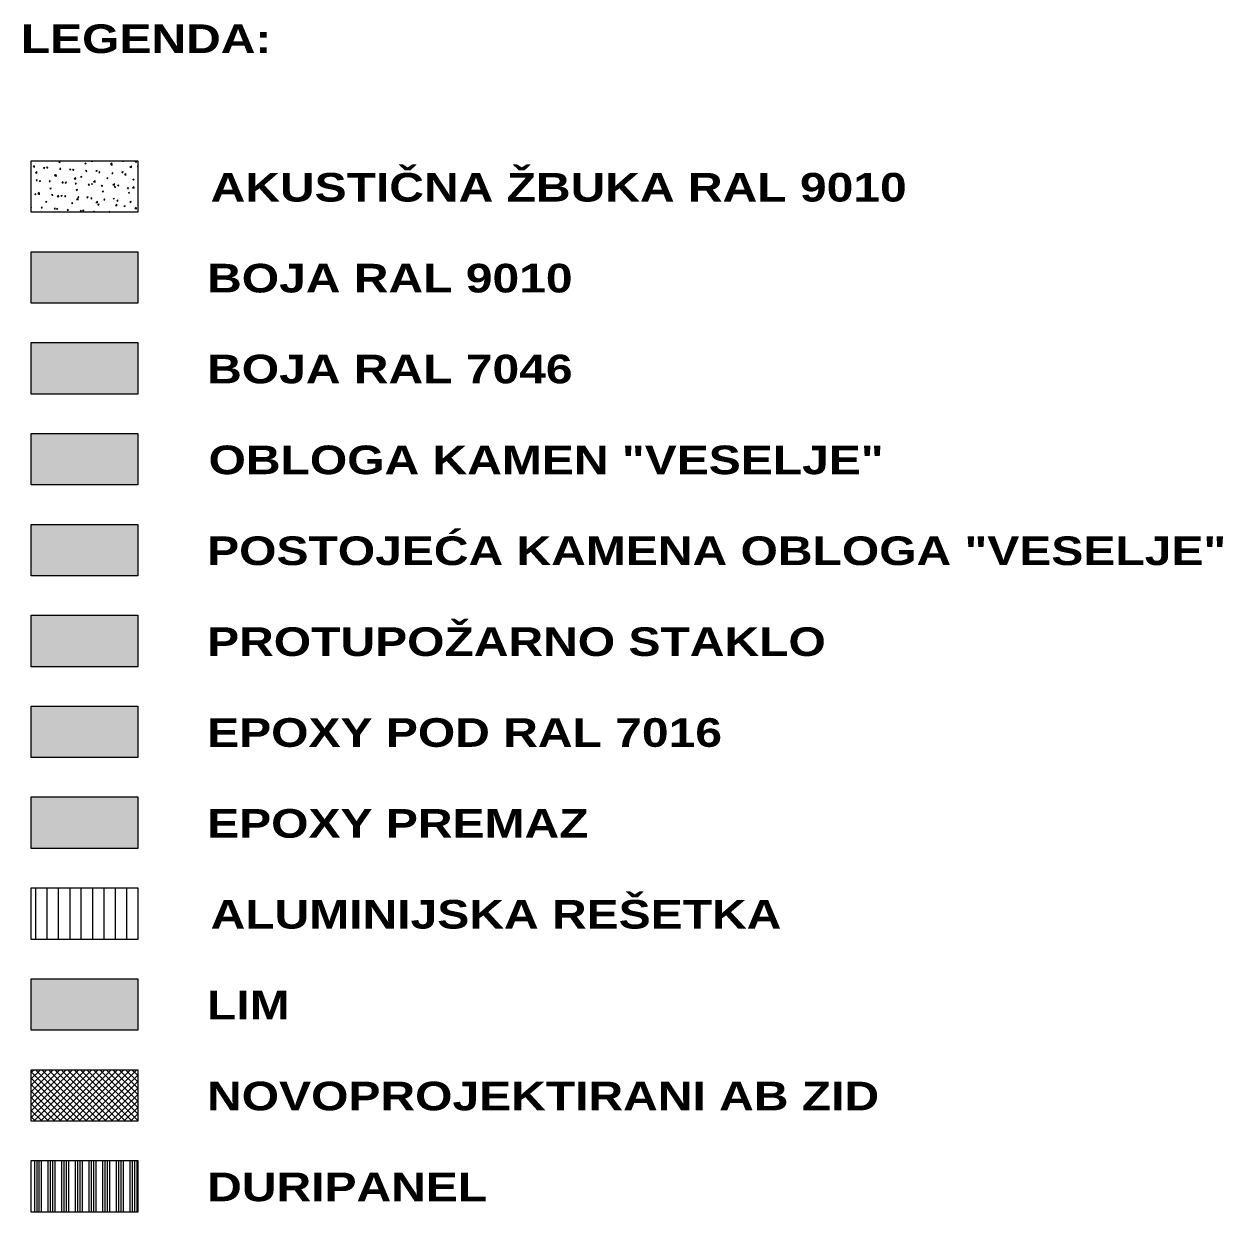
# Model space of a CAD drawing. Header units: millimetres. Extents: x 47631 to 558803, y 29659 to 315570.
# Drawn here: x 542055 to 558803, y 298980 to 315570 of the extents above; entities that cross this region are included whole.
import ezdxf

# ---------------------------------------------------------------- set-up
doc = ezdxf.new("R2010")
doc.units = ezdxf.units.MM
doc.styles.add('GP kota 13.83_20.63_22.63_PBS_arhitektura$0$Arial_B', font='arialbd.ttf', dxfattribs={"width": 1.2, "height": 10})

msp = doc.modelspace()

# ---------------------------------------------------------------- hatches: boundary and pattern name
at = {"linetype": 'Continuous', "lineweight": 5, "true_color": 0xe8e8e8, "transparency": 33554687}
h = msp.add_hatch(color=254, dxfattribs=at)
h.dxf.hatch_style = 1
h.paths.add_polyline_path([(542156, 312390), (543643, 312390), (543643, 311671), (542156, 311671)])
at = {"linetype": 'Continuous', "lineweight": 5, "true_color": 0x575757, "transparency": 33554541}
h = msp.add_hatch(color=251, dxfattribs=at)
h.dxf.hatch_style = 1
h.paths.add_polyline_path([(542156, 311121), (543643, 311121), (543643, 310402), (542156, 310402)])
at = {"linetype": 'Continuous', "lineweight": 5, "true_color": 0xc4b68d}
h = msp.add_hatch(color=43, dxfattribs=at)
h.dxf.hatch_style = 1
h.paths.add_polyline_path([(542156, 309852), (543643, 309852), (543643, 309133), (542156, 309133)])
at = {"linetype": 'Continuous', "lineweight": 5, "true_color": 0x837344}
h = msp.add_hatch(color=47, dxfattribs=at)
h.dxf.hatch_style = 1
h.paths.add_polyline_path([(543643, 308583), (542156, 308583), (542156, 308358), (542156, 308223), (542156, 307864), (543643, 307864)])
at = {"linetype": 'Continuous', "lineweight": 20, "ltscale": 15, "transparency": 33554687}
h = msp.add_hatch(color=133, dxfattribs=at)
h.dxf.hatch_style = 1
h.set_gradient(color1=(102, 204, 204), rotation=270, tint=1)
h.paths.add_polyline_path([(543643, 307314), (542156, 307314), (542156, 307089), (542156, 306954), (542156, 306595), (543643, 306595)])
at = {"linetype": 'Continuous', "lineweight": 5, "true_color": 0x666666, "transparency": 33554562}
h = msp.add_hatch(color=251, dxfattribs=at)
h.dxf.hatch_style = 1
h.paths.add_polyline_path([(542156, 306045), (543643, 306045), (543643, 305326), (542156, 305326)])
at = {"linetype": 'Continuous', "lineweight": 5, "true_color": 0xb3b3b3, "transparency": 33554562}
h = msp.add_hatch(color=253, dxfattribs=at)
h.dxf.hatch_style = 1
h.paths.add_polyline_path([(542156, 304776), (543643, 304776), (543643, 304057), (542156, 304057)])
at = {"linetype": 'Continuous', "lineweight": 5, "true_color": 0x616161}
h = msp.add_hatch(color=251, dxfattribs=at)
h.dxf.hatch_style = 1
h.paths.add_polyline_path([(542156, 302237), (543643, 302237), (543643, 301518), (542156, 301518)])

# ---------------------------------------------------------------- linework, layer by layer
at = {"color": 122, "linetype": 'Continuous', "lineweight": 5}
for p, q in [((542156, 313659), (543643, 313659)), ((542156, 312940), (542156, 313659)), ((543643, 313659), (543643, 312940)), ((543643, 312940), (542156, 312940)), ((542156, 312390), (543643, 312390)), ((542156, 311671), (542156, 312390)), ((542156, 312390), (543643, 312390)), ((542156, 311671), (542156, 312390)), ((542156, 312390), (543643, 312390)), ((542156, 311671), (542156, 312390)), ((543643, 312390), (543643, 311671)), ((543643, 312390), (543643, 311671)), ((543643, 312390), (543643, 311671)), ((543643, 311671), (542156, 311671)), ((543643, 311671), (542156, 311671)), ((543643, 311671), (542156, 311671)), ((542156, 311121), (543643, 311121)), ((542156, 310402), (542156, 311121)), ((542156, 311121), (543643, 311121)), ((542156, 310402), (542156, 311121)), ((543643, 311121), (543643, 310402)), ((543643, 311121), (543643, 310402)), ((543643, 310402), (542156, 310402)), ((543643, 310402), (542156, 310402)), ((542156, 309852), (543643, 309852)), ((542156, 309133), (542156, 309852)), ((543643, 309852), (543643, 309133)), ((543643, 309133), (542156, 309133)), ((542156, 308583), (543643, 308583)), ((542156, 307864), (542156, 308583)), ((542156, 308583), (543643, 308583)), ((542156, 307864), (542156, 308583)), ((543643, 308583), (543643, 307864)), ((543643, 308583), (543643, 307864)), ((543643, 307864), (542156, 307864)), ((543643, 307864), (542156, 307864)), ((542156, 306045), (543643, 306045)), ((542156, 305326), (542156, 306045)), ((542156, 306045), (543643, 306045)), ((542156, 305326), (542156, 306045)), ((543643, 306045), (543643, 305326)), ((543643, 306045), (543643, 305326)), ((543643, 305326), (542156, 305326)), ((543643, 305326), (542156, 305326)), ((542156, 304776), (543643, 304776)), ((542156, 304057), (542156, 304776)), ((542156, 304776), (543643, 304776)), ((542156, 304057), (542156, 304776)), ((543643, 304776), (543643, 304057)), ((543643, 304776), (543643, 304057)), ((543643, 304057), (542156, 304057)), ((543643, 304057), (542156, 304057)), ((542156, 303507), (543643, 303507)), ((542156, 302788), (542156, 303507)), ((543643, 303507), (543643, 302788)), ((543643, 302788), (542156, 302788)), ((542156, 302237), (543643, 302237)), ((542156, 301518), (542156, 302237)), ((542156, 302237), (543643, 302237)), ((542156, 301518), (542156, 302237)), ((543643, 302237), (543643, 301518)), ((543643, 302237), (543643, 301518)), ((543643, 301518), (542156, 301518)), ((543643, 301518), (542156, 301518)), ((542156, 300968), (543643, 300968)), ((542156, 300249), (542156, 300968)), ((542156, 300968), (543643, 300968)), ((542156, 300249), (542156, 300968)), ((543643, 300968), (543643, 300249)), ((543643, 300968), (543643, 300249)), ((543643, 300249), (542156, 300249)), ((543643, 300249), (542156, 300249)), ((542156, 299699), (543643, 299699)), ((542156, 298980), (542156, 299699)), ((542156, 299699), (543643, 299699)), ((542156, 298980), (542156, 299699)), ((543643, 299699), (543643, 298980)), ((543643, 299699), (543643, 298980)), ((543643, 298980), (542156, 298980)), ((543643, 298980), (542156, 298980))]:
    msp.add_line(p, q, dxfattribs=at)
at = {"color": 254, "linetype": 'Continuous', "lineweight": 5, "true_color": 0xd1d1d1}
for p, q in [((542184, 313659), (542189, 313656)), ((542189, 313656), (542190, 313659)), ((542189, 313577), (542202, 313592)), ((542189, 313577), (542205, 313576)), ((542204, 313576), (542201, 313591)), ((542328, 313562), (542346, 313569)), ((542328, 313562), (542341, 313553)), ((542341, 313553), (542346, 313569)), ((542372, 313561), (542384, 313576)), ((542372, 313561), (542387, 313560)), ((542386, 313560), (542383, 313575)), ((542542, 313644), (542560, 313651)), ((542542, 313644), (542554, 313635)), ((542554, 313635), (542559, 313651)), ((542554, 313545), (542566, 313560)), ((542554, 313545), (542569, 313544)), ((542568, 313544), (542565, 313560)), ((542693, 313542), (542711, 313549)), ((542693, 313541), (542706, 313533)), ((542706, 313533), (542711, 313548)), ((542736, 313529), (542748, 313544)), ((542736, 313529), (542751, 313528)), ((542751, 313528), (542748, 313544)), ((542907, 313624), (542925, 313631)), ((542907, 313623), (542919, 313615)), ((542918, 313513), (542930, 313528)), ((542919, 313615), (542924, 313630)), ((542933, 313512), (542930, 313528)), ((542993, 313655), (542997, 313659)), ((542993, 313655), (543016, 313652)), ((543016, 313651), (543015, 313659)), ((543058, 313522), (543076, 313528)), ((543058, 313521), (543071, 313513)), ((543071, 313513), (543076, 313528)), ((543264, 313613), (543284, 313633)), ((543264, 313613), (543287, 313609)), ((543272, 313603), (543290, 313610)), ((543272, 313603), (543284, 313595)), ((543287, 313609), (543284, 313633)), ((543284, 313595), (543289, 313610)), ((543429, 313656), (543432, 313659)), ((543429, 313656), (543445, 313655)), ((543444, 313655), (543443, 313659)), ((543535, 313571), (543555, 313591)), ((543535, 313571), (543558, 313567)), ((543558, 313567), (543555, 313591)), ((543612, 313640), (543624, 313655)), ((543612, 313640), (543627, 313639)), ((543626, 313639), (543623, 313655)), ((543637, 313583), (543643, 313586)), ((543637, 313583), (543643, 313578)), ((542214, 313492), (542233, 313512)), ((542214, 313492), (542236, 313488)), ((542225, 313386), (542237, 313400)), ((542225, 313386), (542240, 313385)), ((542236, 313488), (542233, 313512)), ((542239, 313384), (542236, 313400)), ((542266, 313378), (542279, 313369)), ((542267, 313378), (542284, 313385)), ((542279, 313369), (542284, 313384)), ((542407, 313370), (542419, 313385)), ((542407, 313370), (542422, 313369)), ((542421, 313369), (542418, 313384)), ((542480, 313460), (542498, 313467)), ((542480, 313460), (542492, 313451)), ((542485, 313449), (542505, 313470)), ((542485, 313450), (542507, 313446)), ((542492, 313451), (542498, 313466)), ((542507, 313446), (542504, 313470)), ((542589, 313354), (542601, 313369)), ((542589, 313354), (542604, 313353)), ((542604, 313353), (542601, 313368)), ((542631, 313357), (542644, 313349)), ((542632, 313358), (542649, 313365)), ((542644, 313349), (542649, 313364)), ((542756, 313407), (542776, 313428)), ((542756, 313408), (542778, 313404)), ((542771, 313338), (542783, 313353)), ((542778, 313404), (542776, 313428)), ((542786, 313337), (542783, 313353)), ((542845, 313440), (542863, 313446)), ((542845, 313439), (542857, 313431)), ((542857, 313431), (542863, 313446)), ((542918, 313513), (542933, 313512)), ((543027, 313365), (543047, 313386)), ((543027, 313366), (543049, 313362)), ((543049, 313362), (543047, 313386)), ((543100, 313497), (543113, 313512)), ((543100, 313497), (543115, 313496)), ((543115, 313496), (543112, 313512)), ((543210, 313419), (543228, 313426)), ((543210, 313419), (543222, 313410)), ((543222, 313410), (543228, 313426)), ((543282, 313481), (543295, 313496)), ((543282, 313481), (543298, 313480)), ((543297, 313480), (543294, 313496)), ((543423, 313501), (543441, 313508)), ((543423, 313501), (543436, 313492)), ((543436, 313492), (543441, 313508)), ((543465, 313465), (543477, 313480)), ((543465, 313465), (543480, 313464)), ((543479, 313464), (543476, 313480)), ((543575, 313399), (543593, 313406)), ((543575, 313399), (543587, 313390)), ((543587, 313390), (543593, 313405)), ((542205, 313194), (542223, 313201)), ((542205, 313193), (542217, 313185)), ((542217, 313185), (542222, 313200)), ((542247, 313202), (542267, 313223)), ((542247, 313202), (542270, 313199)), ((542260, 313195), (542272, 313209)), ((542260, 313195), (542275, 313193)), ((542270, 313199), (542267, 313223)), ((542274, 313193), (542272, 313209)), ((542418, 313276), (542436, 313283)), ((542418, 313275), (542431, 313267)), ((542431, 313267), (542436, 313282)), ((542442, 313179), (542454, 313193)), ((542457, 313177), (542454, 313193)), ((542771, 313338), (542786, 313337)), ((542783, 313255), (542801, 313262)), ((542783, 313255), (542796, 313246)), ((542796, 313246), (542801, 313262)), ((542953, 313322), (542966, 313337)), ((542953, 313322), (542969, 313321)), ((542968, 313321), (542965, 313337)), ((542996, 313337), (543009, 313328)), ((542997, 313337), (543014, 313344)), ((543009, 313328), (543014, 313344)), ((543136, 313306), (543148, 313321)), ((543136, 313306), (543151, 313305)), ((543150, 313305), (543147, 313321)), ((543148, 313235), (543166, 313242)), ((543148, 313235), (543161, 313226)), ((543161, 313226), (543166, 313242)), ((543298, 313323), (543318, 313344)), ((543298, 313324), (543320, 313320)), ((543320, 313320), (543318, 313344)), ((543318, 313290), (543330, 313305)), ((543318, 313290), (543333, 313289)), ((543332, 313289), (543329, 313305)), ((543361, 313317), (543374, 313308)), ((543362, 313317), (543379, 313324)), ((543374, 313308), (543379, 313323)), ((543500, 313274), (543512, 313289)), ((543500, 313274), (543515, 313273)), ((543515, 313273), (543512, 313289)), ((543513, 313215), (543531, 313222)), ((543513, 313214), (543526, 313206)), ((543526, 313206), (543531, 313221)), ((543569, 313281), (543589, 313302)), ((543569, 313281), (543592, 313278)), ((543592, 313278), (543589, 313302)), ((542156, 313015), (542161, 313017)), ((542156, 313002), (542161, 313016)), ((542295, 313004), (542307, 313018)), ((542310, 313002), (542307, 313018)), ((542356, 313092), (542374, 313098)), ((542356, 313091), (542369, 313083)), ((542369, 313083), (542374, 313098)), ((542442, 313179), (542457, 313178)), ((542518, 313160), (542538, 313181)), ((542518, 313160), (542541, 313157)), ((542541, 313157), (542538, 313181)), ((542570, 313174), (542588, 313180)), ((542570, 313173), (542582, 313165)), ((542582, 313165), (542587, 313180)), ((542624, 313163), (542636, 313178)), ((542624, 313163), (542639, 313162)), ((542639, 313162), (542636, 313177)), ((542721, 313071), (542739, 313078)), ((542721, 313071), (542734, 313062)), ((542734, 313062), (542739, 313078)), ((542789, 313118), (542809, 313139)), ((542789, 313118), (542812, 313115)), ((542806, 313147), (542819, 313162)), ((542806, 313147), (542822, 313146)), ((542812, 313114), (542809, 313139)), ((542821, 313146), (542818, 313161)), ((542935, 313153), (542953, 313160)), ((542935, 313153), (542947, 313144)), ((542947, 313144), (542952, 313160)), ((542989, 313131), (543001, 313146)), ((542989, 313131), (543004, 313130)), ((543003, 313130), (543000, 313146)), ((543060, 313076), (543083, 313073)), ((543061, 313076), (543080, 313097)), ((543083, 313072), (543080, 313097)), ((543086, 313051), (543104, 313058)), ((543086, 313050), (543099, 313042)), ((543099, 313042), (543104, 313057)), ((543171, 313115), (543183, 313130)), ((543171, 313115), (543186, 313114)), ((543185, 313114), (543182, 313130)), ((543300, 313133), (543318, 313140)), ((543300, 313132), (543312, 313124)), ((543312, 313124), (543317, 313139)), ((543332, 313034), (543351, 313055)), ((543332, 313034), (543354, 313031)), ((543354, 313030), (543351, 313055)), ((543353, 313099), (543365, 313114)), ((543353, 313099), (543368, 313098)), ((543368, 313098), (543365, 313114)), ((543451, 313031), (543469, 313037)), ((543451, 313030), (543464, 313022)), ((543464, 313022), (543469, 313037)), ((543535, 313083), (543547, 313098)), ((543535, 313083), (543550, 313082)), ((543550, 313082), (543547, 313098)), ((542295, 313004), (542310, 313002)), ((542477, 312988), (542490, 313002)), ((542477, 312988), (542492, 312986)), ((542492, 312986), (542489, 313002)), ((542508, 312989), (542526, 312996)), ((542508, 312989), (542520, 312980)), ((542520, 312980), (542526, 312996)), ((542659, 312972), (542672, 312986)), ((542659, 312972), (542675, 312971)), ((542674, 312970), (542671, 312986)), ((542842, 312956), (542854, 312971)), ((542842, 312956), (542857, 312955)), ((542856, 312955), (542853, 312970)), ((542873, 312969), (542891, 312976)), ((542873, 312969), (542885, 312960)), ((542885, 312960), (542891, 312975)), ((543024, 312940), (543036, 312955)), ((543038, 312940), (543036, 312954)), ((543238, 312949), (543256, 312955)), ((543238, 312948), (543250, 312940)), ((543251, 312940), (543256, 312955)), ((543603, 312992), (543623, 313012)), ((543603, 312992), (543625, 312989)), ((543625, 312988), (543622, 313012))]:
    msp.add_line(p, q, dxfattribs=at)
at = {"color": 8, "linetype": 'Continuous', "lineweight": 5, "transparency": 33554687}
for p, q in [((542156, 307314), (543643, 307314)), ((542156, 306595), (542156, 307314)), ((543643, 307314), (543643, 306595)), ((543643, 306595), (542156, 306595))]:
    msp.add_line(p, q, dxfattribs=at)
at = {"color": 40, "linetype": 'Continuous', "lineweight": 20}
for p, q in [((542221, 302788), (542221, 303507)), ((542380, 302788), (542380, 303507)), ((542539, 302788), (542539, 303507)), ((542698, 302788), (542698, 303507)), ((542856, 302788), (542856, 303507)), ((543015, 302788), (543015, 303507)), ((543174, 302788), (543174, 303507)), ((543333, 302788), (543333, 303507)), ((543491, 302788), (543491, 303507))]:
    msp.add_line(p, q, dxfattribs=at)
at = {"color": 31, "linetype": 'Continuous', "lineweight": 5}
for p, q in [((542823, 300968), (542156, 300301)), ((542734, 300968), (542156, 300391)), ((542644, 300968), (542156, 300481)), ((542554, 300968), (542156, 300570)), ((542464, 300968), (542156, 300660)), ((542374, 300968), (542156, 300750)), ((542285, 300968), (542156, 300840)), ((542195, 300968), (542156, 300930)), ((542913, 300968), (542194, 300249)), ((542216, 300968), (542935, 300249)), ((543003, 300968), (542284, 300249)), ((542306, 300968), (543025, 300249)), ((543093, 300968), (542374, 300249)), ((542396, 300968), (543115, 300249)), ((543183, 300968), (542464, 300249)), ((542486, 300968), (543205, 300249)), ((543272, 300968), (542553, 300249)), ((542576, 300968), (543295, 300249)), ((543362, 300968), (542643, 300249)), ((542665, 300968), (543384, 300249)), ((543452, 300968), (542733, 300249)), ((542755, 300968), (543474, 300249)), ((543542, 300968), (542823, 300249)), ((542845, 300968), (543564, 300249)), ((543632, 300968), (542913, 300249)), ((542935, 300968), (543643, 300260)), ((543025, 300968), (543643, 300350)), ((543114, 300968), (543643, 300439)), ((543204, 300968), (543643, 300529)), ((543294, 300968), (543643, 300619)), ((543384, 300968), (543643, 300709)), ((543474, 300968), (543643, 300799)), ((543563, 300968), (543643, 300888)), ((542156, 300939), (542846, 300249)), ((542156, 300849), (542756, 300249)), ((543643, 300890), (543002, 300249)), ((543643, 300801), (543092, 300249)), ((542156, 300759), (542666, 300249)), ((542156, 300670), (542576, 300249)), ((543643, 300711), (543182, 300249)), ((543643, 300621), (543272, 300249)), ((542156, 300580), (542486, 300249)), ((542156, 300490), (542397, 300249)), ((543643, 300531), (543362, 300249)), ((542156, 300400), (542307, 300249)), ((542156, 300310), (542217, 300249)), ((543643, 300441), (543451, 300249)), ((543643, 300352), (543541, 300249)), ((543643, 300262), (543631, 300249))]:
    msp.add_line(p, q, dxfattribs=at)
at = {"color": 8, "linetype": 'Continuous', "lineweight": 5, "transparency": 33554562}
for p, q in [((542205, 298980), (542205, 299699)), ((542237, 298980), (542237, 299699)), ((542268, 298980), (542268, 299699)), ((542300, 298980), (542300, 299699)), ((542395, 298980), (542395, 299699)), ((542427, 298980), (542427, 299699)), ((542459, 298980), (542459, 299699)), ((542491, 298980), (542491, 299699)), ((542586, 298980), (542586, 299699)), ((542618, 298980), (542618, 299699)), ((542649, 298980), (542649, 299699)), ((542681, 298980), (542681, 299699)), ((542776, 298980), (542776, 299699)), ((542808, 298980), (542808, 299699)), ((542840, 298980), (542840, 299699)), ((542872, 298980), (542872, 299699)), ((542967, 298980), (542967, 299699)), ((542999, 298980), (542999, 299699)), ((543030, 298980), (543030, 299699)), ((543062, 298980), (543062, 299699)), ((543157, 298980), (543157, 299699)), ((543189, 298980), (543189, 299699)), ((543221, 298980), (543221, 299699)), ((543253, 298980), (543253, 299699)), ((543348, 298980), (543348, 299699)), ((543380, 298980), (543380, 299699)), ((543411, 298980), (543411, 299699)), ((543443, 298980), (543443, 299699)), ((543538, 298980), (543538, 299699)), ((543570, 298980), (543570, 299699)), ((543602, 298980), (543602, 299699)), ((543634, 298980), (543634, 299699))]:
    msp.add_line(p, q, dxfattribs=at)

# ---------------------------------------------------------------- texts
at = {"color": 122, "linetype": 'Continuous', "lineweight": 9, "style": 'GP kota 13.83_20.63_22.63_PBS_arhitektura$0$Arial_B', "width": 1.2}
for s, p in [('LEGENDA:', (542010, 315164)), ('AKUSTIČNA ŽBUKA RAL 9010', (544662, 313090)), ('BOJA RAL 9010', (544613, 311821)), ('BOJA RAL 7046', (544613, 310552)), ('OBLOGA KAMEN "', (544633, 309283)), ('VESELJE', (550725, 309283)), ('"', (553744, 309283)), ('POSTOJEĆA KAMENA OBLOGA "VESELJE"', (544613, 308014)), ('PROTUPOŽARNO STAKLO', (544613, 306745)), ('EPOXY POD RAL 7016', (544613, 305476)), ('EPOXY PREMAZ', (544613, 304207)), ('ALUMINIJSKA REŠETKA', (544662, 302938)), ('LIM', (544611, 301669)), ('NOVOPROJEKTIRANI AB ZID', (544612, 300400)), ('DURIPANEL', (544614, 299131))]:
    msp.add_text(s, height=400, dxfattribs=at).set_placement(p)

doc.saveas('drawing.dxf')
